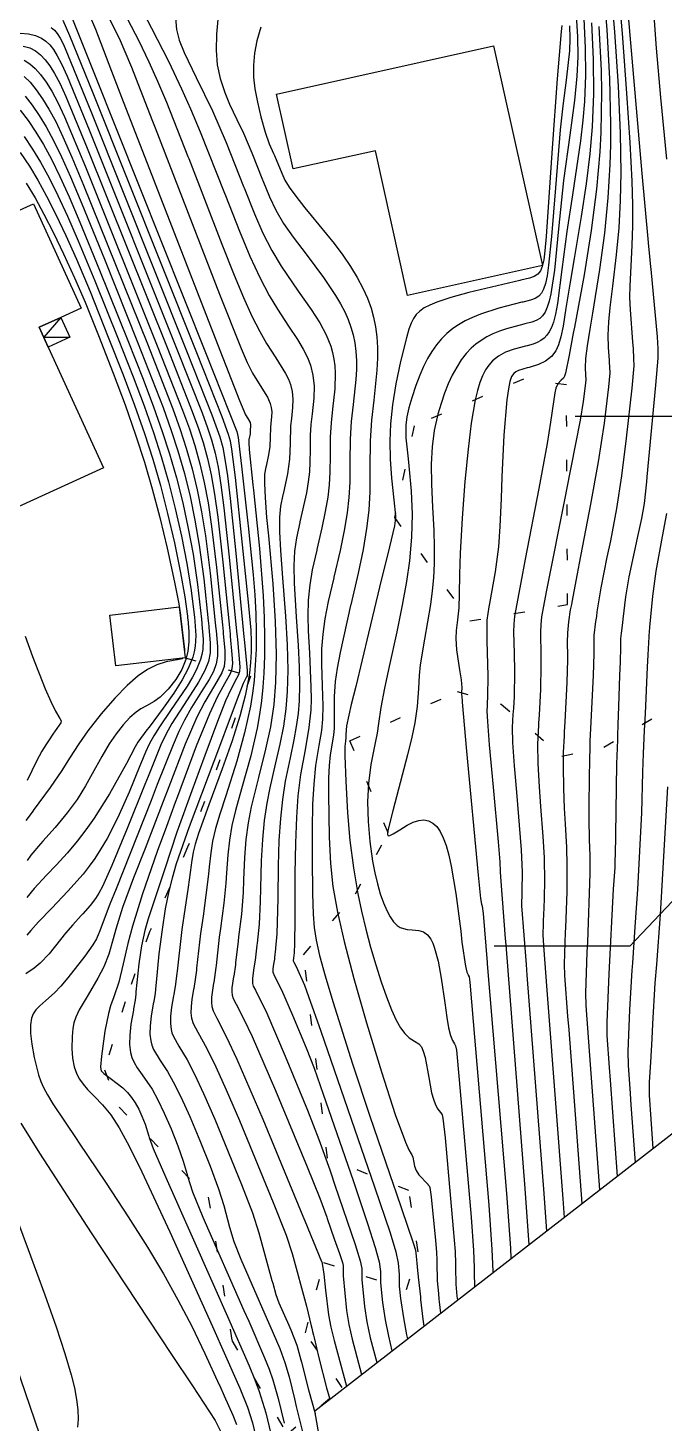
# Model space of a CAD drawing. Header units: metres. Extents: x 1233805 to 1234355, y 654698 to 655114.
# Drawn here: x 1234243.8 to 1234272.4, y 655012.3 to 655074.9 of the extents above; entities that cross this region are included whole.
import ezdxf

# ---------------------------------------------------------------- set-up
doc = ezdxf.new("R2010")
doc.units = ezdxf.units.M
doc.linetypes.add('ИИDash_05_15', pattern=[2, 0.5, -1.5])
doc.linetypes.add('ИИDash_20_10', pattern=[3, 2, -1])
for name, color, linetype, lineweight in [('ИИ_ГОРИЗОНТАЛИ_ОСН', 32, 'Continuous', 25), ('ИИ_ГОРИЗОНТАЛИ_УТОЛЩ', 32, 'Continuous', 30), ('ИИ_ЛЭП_ВН', 250, 'Continuous', 25), ('ИИ_ОТКОС', 7, 'Continuous', 25), ('ИИ_СТРОЕНИЕ', 7, 'Continuous', 25), ('ИИ_УГОДЬЯ', 7, 'Continuous', 25)]:
    doc.layers.add(name, color=color, linetype=linetype, lineweight=lineweight)
doc.layers.add('Оформление точек', color=7, linetype='Continuous')

msp = doc.modelspace()

# ---------------------------------------------------------------- linework, layer by layer
at = {"layer": 'ИИ_ГОРИЗОНТАЛИ_ОСН'}
for points, elevation in [([(1234270.518, 655078.108), (1234270.819, 655074.609), (1234271.355, 655068.394), (1234271.639, 655065.288), (1234271.641, 655065.27), (1234271.685, 655064.829), (1234271.748, 655064.201), (1234271.758, 655064.098), (1234272.042, 655061.058), (1234272.074, 655060.52), (1234272.076, 655060.1), (1234271.98, 655058.889), (1234271.979, 655058.88), (1234271.585, 655054.762), (1234271.564, 655054.538), (1234271.464, 655053.572), (1234271.34, 655052.892), (1234271.191, 655052.226), (1234270.778, 655050.278), (1234270.632, 655049.384), (1234270.505, 655048.379), (1234270.485, 655048.206), (1234270.426, 655047.745), (1234270.398, 655047.509), (1234270.394, 655047.134), (1234270.395, 655047.112), (1234270.381, 655046.46), (1234270.358, 655045.851), (1234270.308, 655044.447), (1234270.284, 655043.648), (1234270.268, 655043.132), (1234270.26, 655042.96), (1234270.226, 655041.871), (1234270.174, 655038.694), (1234270.171, 655038.509), (1234270.153, 655037.396), (1234270.142, 655037.222), (1234270.141, 655037.217), (1234270.074, 655036.25), (1234269.871, 655032.449), (1234269.781, 655030.267), (1234269.79, 655029.681), (1234269.896, 655028.234), (1234269.94, 655027.664), (1234270.256, 655023.361)], 49.5), ([(1234269.893, 655077.516), (1234270.125, 655074.758), (1234270.29, 655072.316), (1234270.389, 655070.197), (1234270.418, 655068.423), (1234270.393, 655067.173), (1234270.324, 655065.947), (1234270.212, 655064.741), (1234270.036, 655063.335), (1234269.916, 655062.373), (1234269.861, 655061.735), (1234269.838, 655061.135), (1234269.846, 655060.578), (1234269.888, 655059.997), (1234269.893, 655059.933), (1234269.916, 655059.442), (1234269.862, 655058.804), (1234269.665, 655057.179), (1234269.396, 655055.437), (1234269.057, 655053.547), (1234268.547, 655050.896), (1234268.452, 655050.408), (1234268.214, 655049.14), (1234268.211, 655049.12), (1234268.195, 655049.039), (1234268.148, 655048.791), (1234268.065, 655048.255), (1234268.019, 655047.766), (1234268.007, 655047.329), (1234268.014, 655046.745), (1234268.017, 655046.566), (1234267.993, 655045.527), (1234267.904, 655043.77), (1234267.877, 655043.32), (1234267.866, 655043.137), (1234267.831, 655042.391), (1234267.824, 655041.766), (1234267.835, 655040.765), (1234267.867, 655039.894), (1234267.912, 655039.169), (1234267.973, 655038.137), (1234267.997, 655037.306), (1234267.987, 655036.124), (1234267.929, 655034.51), (1234267.921, 655034.317), (1234267.871, 655032.883), (1234267.89, 655032.366), (1234268.028, 655030.551), (1234268.077, 655029.932), (1234268.67, 655022.13)], 48.5), ([(1234270.212, 655077.722), (1234270.469, 655074.674), (1234270.675, 655072.005), (1234270.822, 655069.788), (1234270.909, 655068.048), (1234270.938, 655066.991), (1234270.94, 655066.035), (1234270.916, 655065.172), (1234270.86, 655064.231), (1234270.813, 655063.35), (1234270.811, 655062.837), (1234270.83, 655062.263), (1234270.935, 655060.839), (1234270.964, 655060.511), (1234270.992, 655060.087), (1234270.993, 655059.757), (1234270.907, 655058.748), (1234270.661, 655056.498), (1234270.451, 655054.808), (1234270.227, 655053.345), (1234269.948, 655051.897), (1234269.793, 655051.16), (1234269.511, 655049.784), (1234269.344, 655048.703), (1234269.316, 655048.498), (1234269.283, 655048.268), (1234269.209, 655047.638), (1234269.204, 655046.94), (1234269.206, 655046.839), (1234269.177, 655045.844), (1234269.059, 655043.464), (1234269.026, 655042.893), (1234269.022, 655042.81), (1234269.018, 655042.588), (1234269.012, 655042.093), (1234268.999, 655041.214), (1234268.982, 655040.014), (1234268.975, 655039.194), (1234268.988, 655038.675), (1234268.999, 655038.472), (1234269.029, 655037.753), (1234269.028, 655036.948), (1234268.914, 655033.873), (1234268.894, 655033.42), (1234268.826, 655031.575), (1234268.84, 655031.024), (1234268.962, 655029.392), (1234269.009, 655028.783), (1234269.462, 655022.744)], 49), ([(1234245.486, 655076.071), (1234246.781, 655072.849), (1234251.796, 655060.275), (1234253.165, 655056.808), (1234253.228, 655056.528), (1234253.297, 655056.004), (1234253.38, 655055.249), (1234253.664, 655052.691), (1234253.679, 655052.565), (1234253.908, 655050.371), (1234253.976, 655049.465), (1234254.02, 655048.62), (1234254.039, 655047.804), (1234254.033, 655047.034), (1234254.001, 655046.307), (1234253.944, 655045.622), (1234253.873, 655045.054), (1234253.779, 655044.472), (1234253.522, 655043.263), (1234253.174, 655041.993), (1234252.674, 655040.437), (1234252.406, 655039.618), (1234252.219, 655038.971), (1234252.085, 655038.401), (1234251.999, 655037.882), (1234251.932, 655037.253), (1234251.9, 655036.921), (1234251.655, 655035.043), (1234251.546, 655034.264), (1234251.365, 655032.697), (1234251.355, 655032.603), (1234251.308, 655032.192), (1234251.239, 655031.788), (1234251.23, 655031.737), (1234251.155, 655031.307), (1234251.116, 655030.974), (1234251.109, 655030.691), (1234251.133, 655030.46), (1234251.215, 655030.209), (1234251.419, 655029.83), (1234251.821, 655029.091), (1234252.223, 655028.271), (1234252.691, 655027.232), (1234253.285, 655025.854), (1234254.805, 655022.173), (1234255.386, 655020.705), (1234255.651, 655019.878), (1234256.307, 655017.52), (1234256.512, 655016.632), (1234256.533, 655016.525), (1234256.576, 655016.376), (1234256.621, 655016.22), (1234256.647, 655016.093), (1234256.847, 655015.195), (1234257.199, 655013.854), (1234257.342, 655013.34)], 41), ([(1234246.542, 655075.534), (1234246.82, 655074.876), (1234247.55, 655072.991), (1234248, 655071.824), (1234252.297, 655060.722), (1234253.285, 655058.192), (1234253.56, 655057.558), (1234253.663, 655057.395), (1234253.769, 655057.208), (1234253.787, 655057.105), (1234253.779, 655056.968), (1234253.774, 655056.924), (1234253.77, 655056.81), (1234253.764, 655056.695), (1234253.723, 655056.483), (1234253.716, 655056.454), (1234253.707, 655056.318), (1234253.729, 655055.994), (1234253.895, 655054.409), (1234253.922, 655054.168), (1234254.192, 655051.554), (1234254.352, 655049.418), (1234254.397, 655048.444), (1234254.418, 655047.542), (1234254.414, 655046.711), (1234254.386, 655045.951), (1234254.341, 655045.328), (1234254.275, 655044.709), (1234254.189, 655044.093), (1234254.08, 655043.475), (1234253.802, 655042.239), (1234253.387, 655040.761), (1234253.109, 655039.781), (1234252.953, 655039.112), (1234252.838, 655038.454), (1234252.762, 655037.796), (1234252.705, 655036.981), (1234252.675, 655036.512), (1234252.59, 655035.617), (1234252.44, 655034.475), (1234252.386, 655034.088), (1234252.24, 655032.821), (1234252.231, 655032.729), (1234252.135, 655032.063), (1234252.127, 655032.024), (1234252.034, 655031.398), (1234252.027, 655031.165), (1234252.047, 655030.975), (1234252.111, 655030.777), (1234252.276, 655030.453), (1234252.708, 655029.608), (1234253.175, 655028.606), (1234254.337, 655025.912), (1234256.136, 655021.567), (1234256.224, 655021.354), (1234256.978, 655019.524), (1234256.984, 655019.51), (1234257.022, 655019.347), (1234257.076, 655018.958), (1234257.161, 655018.245), (1234257.295, 655017.128), (1234257.386, 655016.569), (1234257.536, 655015.977), (1234257.69, 655015.417), (1234258.098, 655013.927)], 41.5), ([(1234248.977, 655075.615), (1234249.336, 655074.922), (1234250.1, 655073.433), (1234250.692, 655072.2), (1234251.095, 655071.293), (1234251.528, 655070.262), (1234252.618, 655067.506), (1234252.657, 655067.404), (1234253.285, 655065.803), (1234253.757, 655064.675), (1234254.2, 655063.717), (1234254.624, 655062.912), (1234254.991, 655062.303), (1234255.494, 655061.54), (1234255.895, 655060.934), (1234256.152, 655060.508), (1234256.347, 655060.127), (1234256.484, 655059.78), (1234256.592, 655059.332), (1234256.639, 655058.842), (1234256.626, 655058.305), (1234256.55, 655057.593), (1234256.496, 655057.122), (1234256.466, 655056.627), (1234256.46, 655055.994), (1234256.455, 655055.42), (1234256.43, 655054.986), (1234256.379, 655054.551), (1234256.296, 655054.057), (1234256.007, 655052.752), (1234255.999, 655052.719), (1234255.848, 655052.023), (1234255.767, 655051.435), (1234255.733, 655050.768), (1234255.744, 655049.99), (1234255.84, 655048.473), (1234255.927, 655047.188), (1234255.972, 655046.242), (1234255.985, 655045.418), (1234255.966, 655044.71), (1234255.919, 655044.142), (1234255.842, 655043.56), (1234255.734, 655042.951), (1234255.564, 655042.144), (1234255.348, 655041.099), (1234255.216, 655040.271), (1234255.127, 655039.425), (1234255.064, 655038.434), (1234255.025, 655037.304), (1234255.006, 655035.85), (1234255, 655035.284), (1234254.97, 655034.24), (1234254.912, 655033.593), (1234254.908, 655033.563), (1234254.864, 655033.178), (1234254.858, 655033.11), (1234254.821, 655032.886), (1234254.821, 655032.884), (1234254.786, 655032.667), (1234254.789, 655032.52), (1234254.87, 655032.336), (1234255.173, 655031.724), (1234255.669, 655030.592), (1234256.28, 655029.123), (1234256.638, 655028.207), (1234257.049, 655027.044), (1234258.389, 655023.163), (1234259.045, 655021.237), (1234259.391, 655020.159), (1234259.562, 655019.512), (1234259.623, 655019.075), (1234259.626, 655018.82), (1234259.627, 655018.567), (1234259.714, 655017.68), (1234259.831, 655016.906), (1234259.978, 655016.168), (1234260.139, 655015.511)], 43), ([(1234245.361, 655075.273), (1234245.659, 655074.598), (1234246.699, 655072.019), (1234251.356, 655060.352), (1234252.498, 655057.477), (1234252.788, 655056.683), (1234252.869, 655056.379), (1234252.938, 655056.014), (1234253.101, 655054.733), (1234253.417, 655051.707), (1234253.651, 655049.429), (1234253.666, 655049.285), (1234253.795, 655047.888), (1234253.817, 655047.377), (1234253.816, 655046.906), (1234253.79, 655046.427), (1234253.737, 655045.947), (1234253.657, 655045.452), (1234253.546, 655044.933), (1234253.302, 655044.014), (1234252.958, 655042.918), (1234252.519, 655041.653), (1234251.919, 655040.029), (1234251.704, 655039.455), (1234251.45, 655038.748), (1234251.3, 655038.273), (1234251.213, 655037.908), (1234251.14, 655037.439), (1234251.125, 655037.331), (1234250.979, 655036.331), (1234250.705, 655034.439), (1234250.489, 655032.572), (1234250.479, 655032.476), (1234250.424, 655031.988), (1234250.344, 655031.514), (1234250.332, 655031.451), (1234250.244, 655030.943), (1234250.199, 655030.551), (1234250.19, 655030.218), (1234250.219, 655029.945), (1234250.259, 655029.791), (1234250.323, 655029.635), (1234250.571, 655029.2), (1234250.936, 655028.576), (1234251.27, 655027.937), (1234251.678, 655027.067), (1234252.178, 655025.925), (1234253.386, 655022.991), (1234253.877, 655021.711), (1234254.153, 655020.82), (1234254.749, 655018.674), (1234254.783, 655018.552), (1234254.929, 655018.037), (1234255.064, 655017.675), (1234255.501, 655016.666), (1234255.595, 655016.455), (1234255.871, 655015.772), (1234256.051, 655015.109), (1234256.077, 655015.003), (1234256.392, 655013.768), (1234256.69, 655012.701)], 40.5), ([(1234248.26, 655075.329), (1234248.765, 655074.352), (1234249.222, 655073.41), (1234249.615, 655072.542), (1234250.019, 655071.59), (1234250.977, 655069.162), (1234251.015, 655069.061), (1234252.505, 655065.213), (1234253.05, 655063.833), (1234253.469, 655062.828), (1234253.851, 655061.983), (1234254.201, 655061.292), (1234254.511, 655060.756), (1234254.92, 655060.116), (1234255.359, 655059.411), (1234255.488, 655059.155), (1234255.579, 655058.922), (1234255.655, 655058.608), (1234255.688, 655058.263), (1234255.679, 655057.885), (1234255.627, 655057.385), (1234255.589, 655057.056), (1234255.563, 655056.266), (1234255.542, 655055.556), (1234255.447, 655054.907), (1234255.246, 655053.996), (1234255.238, 655053.964), (1234255.134, 655053.454), (1234255.088, 655052.954), (1234255.085, 655052.302), (1234255.128, 655051.463), (1234255.227, 655050.229), (1234255.364, 655048.517), (1234255.438, 655047.222), (1234255.463, 655046.091), (1234255.439, 655045.124), (1234255.374, 655044.353), (1234255.264, 655043.572), (1234255.108, 655042.767), (1234254.867, 655041.73), (1234254.649, 655040.799), (1234254.513, 655040.108), (1234254.404, 655039.336), (1234254.324, 655038.474), (1234254.272, 655037.521), (1234254.239, 655036.298), (1234254.225, 655035.693), (1234254.173, 655034.678), (1234254.079, 655033.824), (1234254.068, 655033.738), (1234253.99, 655033.064), (1234253.982, 655032.983), (1234253.926, 655032.611), (1234253.923, 655032.597), (1234253.869, 655032.244), (1234253.875, 655032.005), (1234253.912, 655031.893), (1234254.007, 655031.706), (1234254.514, 655030.676), (1234255.349, 655028.753), (1234256.348, 655026.327), (1234256.859, 655025.006), (1234257.341, 655023.643), (1234257.39, 655023.502), (1234257.58, 655022.952), (1234258.487, 655020.296), (1234258.716, 655019.557), (1234258.783, 655019.208), (1234258.783, 655019.071), (1234258.787, 655018.722), (1234258.908, 655017.503), (1234259.015, 655016.808), (1234259.164, 655016.104), (1234259.461, 655014.985)], 42.5), ([(1234250.42, 655075.377), (1234250.464, 655074.858), (1234250.582, 655074.378), (1234250.801, 655073.826), (1234251.347, 655072.707), (1234252.081, 655071.2), (1234252.689, 655069.792), (1234253.474, 655067.808), (1234253.496, 655067.751), (1234253.961, 655066.577), (1234254.341, 655065.715), (1234254.737, 655064.936), (1234255.159, 655064.224), (1234255.93, 655063.113), (1234256.512, 655062.291), (1234256.896, 655061.687), (1234257.187, 655061.14), (1234257.389, 655060.637), (1234257.469, 655060.352), (1234257.529, 655060.056), (1234257.569, 655059.747), (1234257.589, 655059.421), (1234257.572, 655058.724), (1234257.474, 655057.801), (1234257.404, 655057.188), (1234257.364, 655056.545), (1234257.357, 655055.722), (1234257.351, 655054.978), (1234257.319, 655054.416), (1234257.253, 655053.85), (1234257.144, 655053.206), (1234256.994, 655052.481), (1234256.768, 655051.507), (1234256.76, 655051.475), (1234256.562, 655050.592), (1234256.447, 655049.916), (1234256.38, 655049.235), (1234256.36, 655048.517), (1234256.378, 655047.846), (1234256.43, 655046.855), (1234256.502, 655045.329), (1234256.507, 655044.775), (1234256.492, 655044.296), (1234256.412, 655043.509), (1234256.235, 655042.502), (1234256.037, 655041.397), (1234255.918, 655040.434), (1234255.849, 655039.48), (1234255.803, 655038.314), (1234255.779, 655036.949), (1234255.774, 655035.214), (1234255.775, 655034.874), (1234255.769, 655033.815), (1234255.75, 655033.393), (1234255.749, 655033.388), (1234255.737, 655033.276), (1234255.733, 655033.236), (1234255.722, 655033.183), (1234255.717, 655033.16), (1234255.704, 655033.035), (1234255.734, 655032.965), (1234255.832, 655032.773), (1234256.205, 655031.932), (1234256.397, 655031.43), (1234256.942, 655029.867), (1234259.35, 655022.886), (1234260.058, 655020.808), (1234260.31, 655019.965), (1234260.414, 655019.445), (1234260.464, 655018.942), (1234260.468, 655018.5), (1234260.466, 655018.412), (1234260.519, 655017.857), (1234260.649, 655016.994), (1234260.792, 655016.232), (1234260.835, 655016.051)], 43.5), ([(1234254.244, 655074.962), (1234254.07, 655074.346), (1234253.965, 655073.798), (1234253.917, 655073.262), (1234253.927, 655072.722), (1234253.987, 655072.192), (1234254.096, 655071.592), (1234254.254, 655070.931), (1234254.45, 655070.249), (1234254.631, 655069.721), (1234254.818, 655069.288), (1234254.858, 655069.201), (1234255.186, 655068.414), (1234255.189, 655068.405), (1234255.324, 655068.098), (1234255.517, 655067.78), (1234255.815, 655067.368), (1234256.23, 655066.848), (1234256.517, 655066.505), (1234257.537, 655065.25), (1234257.929, 655064.719), (1234258.27, 655064.216), (1234258.571, 655063.722), (1234258.826, 655063.248), (1234259.035, 655062.791), (1234259.198, 655062.351), (1234259.316, 655061.937), (1234259.403, 655061.505), (1234259.461, 655061.054), (1234259.49, 655060.579), (1234259.491, 655060.091), (1234259.465, 655059.563), (1234259.322, 655058.218), (1234259.219, 655057.32), (1234259.161, 655056.381), (1234259.15, 655055.179), (1234259.142, 655054.095), (1234259.097, 655053.276), (1234258.999, 655052.447), (1234258.841, 655051.505), (1234258.621, 655050.443), (1234258.291, 655049.017), (1234258.283, 655048.985), (1234257.806, 655046.882), (1234257.675, 655046.169), (1234257.593, 655045.571), (1234257.548, 655044.901), (1234257.548, 655044.107), (1234257.545, 655043.469), (1234257.516, 655043.178), (1234257.454, 655042.8), (1234257.369, 655042.283), (1234257.32, 655041.807), (1234257.292, 655041.236), (1234257.283, 655040.514), (1234257.316, 655038.577), (1234257.372, 655037.407), (1234257.486, 655036.375), (1234257.687, 655035.221), (1234257.986, 655033.895), (1234258.42, 655032.243), (1234258.994, 655030.243), (1234259.666, 655028.038), (1234260.288, 655026.121), (1234260.739, 655024.881), (1234260.893, 655024.537), (1234261.008, 655024.358), (1234261.034, 655024.323), (1234261.077, 655024.205), (1234261.121, 655023.976), (1234261.153, 655023.802), (1234261.219, 655023.608), (1234261.351, 655023.423), (1234261.742, 655022.996), (1234261.756, 655022.983), (1234261.813, 655022.919), (1234261.844, 655022.842), (1234261.904, 655022.437), (1234262.1, 655020.466), (1234262.143, 655019.942), (1234262.155, 655019.589), (1234262.156, 655019.486), (1234262.173, 655018.663), (1234262.221, 655018.085), (1234262.248, 655017.828), (1234262.26, 655017.708), (1234262.315, 655017.199)], 44.5), ([(1234267.766, 655075.034), (1234267.74, 655074.774), (1234267.554, 655072.644), (1234267.34, 655069.532), (1234267.061, 655065.563), (1234267.005, 655064.915), (1234266.952, 655064.508), (1234266.888, 655064.22), (1234266.803, 655064.016), (1234266.688, 655063.872), (1234266.529, 655063.768), (1234266.309, 655063.688), (1234265.926, 655063.596), (1234265.887, 655063.587), (1234264.601, 655063.293), (1234263.596, 655063.044), (1234262.778, 655062.816), (1234262.16, 655062.613), (1234261.841, 655062.482), (1234261.589, 655062.352), (1234261.39, 655062.214), (1234261.232, 655062.059), (1234261.107, 655061.884), (1234261, 655061.671), (1234260.903, 655061.402), (1234260.789, 655061.008), (1234260.523, 655059.951), (1234260.312, 655058.94), (1234260.16, 655058.003), (1234260.071, 655057.151), (1234260.039, 655056.377), (1234260.053, 655055.56), (1234260.111, 655054.708), (1234260.219, 655053.742), (1234260.219, 655053.738), (1234260.293, 655053.012), (1234260.286, 655052.809), (1234260.247, 655052.572), (1234259.947, 655051.305), (1234259.675, 655050.188), (1234259.087, 655047.747), (1234258.51, 655045.353), (1234258.31, 655044.536), (1234258.094, 655043.582), (1234258.074, 655043.201), (1234258.071, 655043.055), (1234258.049, 655042.893), (1234258.017, 655042.649), (1234258.017, 655042.232), (1234258.063, 655041.103), (1234258.14, 655039.684), (1234258.251, 655038.433), (1234258.408, 655037.213), (1234258.61, 655036.036), (1234258.772, 655035.261), (1234258.963, 655034.456), (1234259.177, 655033.641), (1234259.408, 655032.845), (1234259.648, 655032.092), (1234259.887, 655031.412), (1234260.117, 655030.832), (1234260.331, 655030.369), (1234260.525, 655030.026), (1234260.72, 655029.762), (1234260.917, 655029.574), (1234261.154, 655029.425), (1234261.341, 655029.305), (1234261.458, 655029.161), (1234261.544, 655028.967), (1234261.625, 655028.689), (1234261.796, 655027.788), (1234261.921, 655027.106), (1234262, 655026.809), (1234262.091, 655026.565), (1234262.195, 655026.373), (1234262.321, 655026.215), (1234262.327, 655026.208), (1234262.391, 655026.115), (1234262.43, 655025.967), (1234262.53, 655025.074), (1234262.894, 655020.994), (1234262.973, 655019.973), (1234262.994, 655019.423), (1234262.996, 655019.253), (1234263.012, 655018.502), (1234263.057, 655017.967), (1234263.075, 655017.789)], 45), ([(1234268.112, 655075.028), (1234268.126, 655074.454), (1234268.107, 655073.899), (1234268.058, 655073.371), (1234267.959, 655072.584), (1234267.813, 655071.426), (1234267.699, 655070.359), (1234267.48, 655067.747), (1234267.3, 655065.561), (1234267.169, 655064.278), (1234267.102, 655063.803), (1234267.031, 655063.456), (1234266.95, 655063.2), (1234266.85, 655063.011), (1234266.729, 655062.878), (1234266.571, 655062.779), (1234266.363, 655062.702), (1234266.019, 655062.617), (1234265.977, 655062.607), (1234264.938, 655062.349), (1234264.119, 655062.08), (1234263.755, 655061.93), (1234263.425, 655061.771), (1234263.128, 655061.602), (1234262.866, 655061.424), (1234262.608, 655061.212), (1234262.367, 655060.972), (1234262.142, 655060.703), (1234261.932, 655060.405), (1234261.739, 655060.081), (1234261.559, 655059.724), (1234261.388, 655059.331), (1234261.213, 655058.868), (1234261.026, 655058.318), (1234260.896, 655057.861), (1234260.811, 655057.462), (1234260.766, 655057.095), (1234260.767, 655056.519), (1234260.862, 655055.571), (1234260.897, 655055.265), (1234261.003, 655054.13), (1234261.04, 655053.099), (1234261.012, 655052.053), (1234260.919, 655050.992), (1234260.79, 655050.072), (1234260.604, 655049.009), (1234260.361, 655047.804), (1234260.018, 655046.243), (1234259.804, 655045.273), (1234259.634, 655044.402), (1234259.532, 655043.696), (1234259.469, 655043.252), (1234259.378, 655042.815), (1234259.186, 655041.843), (1234259.082, 655040.997), (1234259.044, 655040.172), (1234259.064, 655039.294), (1234259.139, 655038.397), (1234259.267, 655037.508), (1234259.369, 655036.982), (1234259.487, 655036.486), (1234259.616, 655036.033), (1234259.756, 655035.63), (1234259.902, 655035.285), (1234260.055, 655035), (1234260.212, 655034.777), (1234260.373, 655034.617), (1234260.504, 655034.533), (1234260.652, 655034.476), (1234260.819, 655034.443), (1234261.049, 655034.425), (1234261.35, 655034.395), (1234261.56, 655034.325), (1234261.736, 655034.195), (1234261.882, 655033.998), (1234261.969, 655033.821), (1234262.052, 655033.598), (1234262.208, 655033.012), (1234262.351, 655032.244), (1234262.509, 655031.149), (1234262.602, 655030.488), (1234262.683, 655030.026), (1234262.766, 655029.678), (1234262.85, 655029.444), (1234262.945, 655029.303), (1234262.947, 655029.3), (1234262.995, 655029.215), (1234263.03, 655029.018), (1234263.159, 655027.691), (1234263.688, 655021.522), (1234263.801, 655020.018), (1234263.834, 655019.258), (1234263.837, 655019.024), (1234263.851, 655018.391)], 45.5), ([(1234268.749, 655075.337), (1234268.82, 655074.043), (1234268.833, 655072.805), (1234268.788, 655071.63), (1234268.717, 655070.788), (1234268.61, 655069.859), (1234268.245, 655067.438), (1234267.989, 655065.79), (1234267.772, 655064.082), (1234267.571, 655062.552), (1234267.481, 655062.076), (1234267.385, 655061.708), (1234267.301, 655061.48), (1234267.204, 655061.287), (1234267.093, 655061.125), (1234266.967, 655060.991), (1234266.827, 655060.886), (1234266.664, 655060.801), (1234266.472, 655060.731), (1234266.204, 655060.659), (1234266.138, 655060.643), (1234265.619, 655060.503), (1234265.243, 655060.363), (1234264.923, 655060.189), (1234264.657, 655059.979), (1234264.487, 655059.79), (1234264.338, 655059.569), (1234264.206, 655059.31), (1234264.087, 655059.005), (1234263.979, 655058.646), (1234263.88, 655058.227), (1234263.699, 655057.177), (1234263.556, 655056.004), (1234263.418, 655054.556), (1234263.292, 655052.907), (1234263.201, 655051.335), (1234263.166, 655050.385), (1234263.154, 655049.501), (1234263.14, 655048.886), (1234263.077, 655048.344), (1234263.018, 655047.868), (1234263.001, 655047.507), (1234263.035, 655046.991), (1234263.143, 655046.296), (1234263.178, 655046.095), (1234263.243, 655045.648), (1234263.273, 655045.293), (1234263.266, 655045.098), (1234263.264, 655045.085), (1234263.268, 655045.053), (1234263.271, 655045.043), (1234263.27, 655045.022), (1234263.268, 655044.993), (1234263.275, 655044.898), (1234263.291, 655044.692), (1234263.295, 655044.644), (1234263.482, 655042.445), (1234264.003, 655036.876), (1234264.12, 655035.826), (1234264.159, 655035.574), (1234264.187, 655035.485), (1234264.187, 655035.485), (1234264.228, 655035.151), (1234264.415, 655032.956), (1234264.417, 655032.924), (1234264.42, 655032.892), (1234265.275, 655022.578), (1234265.457, 655020.125), (1234265.479, 655019.654)], 46.5), ([(1234269.092, 655075.167), (1234269.174, 655073.532), (1234269.186, 655071.972), (1234269.128, 655070.495), (1234269.024, 655069.274), (1234268.86, 655067.929), (1234268.64, 655066.457), (1234268.319, 655064.574), (1234268.134, 655063.505), (1234267.95, 655062.339), (1234267.821, 655061.529), (1234267.725, 655061.051), (1234267.62, 655060.693), (1234267.492, 655060.422), (1234267.298, 655060.174), (1234267.039, 655059.971), (1234266.719, 655059.813), (1234266.297, 655059.68), (1234266.214, 655059.658), (1234265.815, 655059.537), (1234265.702, 655059.48), (1234265.612, 655059.411), (1234265.51, 655059.269), (1234265.432, 655059.052), (1234265.365, 655058.718), (1234265.302, 655058.23), (1234265.169, 655056.639), (1234265.067, 655054.767), (1234265.035, 655053.789), (1234264.989, 655052.532), (1234264.919, 655051.617), (1234264.769, 655050.495), (1234264.519, 655049.084), (1234264.49, 655048.932), (1234264.395, 655048.333), (1234264.392, 655047.795), (1234264.405, 655047.4), (1234264.447, 655045.823), (1234264.427, 655044.903), (1234264.423, 655044.843), (1234264.418, 655044.653), (1234264.417, 655044.581), (1234264.413, 655044.499), (1234264.403, 655044.248), (1234264.423, 655043.776), (1234264.51, 655042.727), (1234264.683, 655040.837), (1234264.907, 655038.38), (1234264.979, 655037.474), (1234264.999, 655037.022), (1234264.999, 655037.007), (1234265.006, 655036.813), (1234265.007, 655036.807), (1234265.007, 655036.804), (1234265.227, 655034.027), (1234265.249, 655033.751), (1234266.105, 655022.804), (1234266.281, 655020.277)], 47), ([(1234269.434, 655074.988), (1234269.528, 655073.017), (1234269.544, 655072.063), (1234269.539, 655071.136), (1234269.514, 655070.234), (1234269.469, 655069.36), (1234269.321, 655067.682), (1234269.086, 655065.836), (1234268.767, 655063.844), (1234268.33, 655061.484), (1234268.279, 655061.221), (1234268.091, 655060.232), (1234267.932, 655059.428), (1234267.89, 655059.285), (1234267.844, 655059.202), (1234267.743, 655059.106), (1234267.586, 655058.945), (1234267.493, 655058.754), (1234267.446, 655058.546), (1234267.388, 655058.133), (1234267.262, 655057.22), (1234267.106, 655056.259), (1234266.741, 655054.25), (1234266.127, 655051.072), (1234265.921, 655050.015), (1234265.648, 655048.507), (1234265.608, 655048.147), (1234265.6, 655047.79), (1234265.62, 655046.846), (1234265.64, 655046.02), (1234265.626, 655044.892), (1234265.596, 655044.381), (1234265.581, 655044.225), (1234265.569, 655044.106), (1234265.538, 655043.504), (1234265.555, 655042.829), (1234265.627, 655041.788), (1234265.729, 655040.606), (1234265.937, 655038.022), (1234265.982, 655037.006), (1234265.974, 655036.155), (1234265.973, 655036.11), (1234265.962, 655035.499), (1234266.161, 655032.868), (1234266.199, 655032.382), (1234266.96, 655022.574), (1234267.074, 655020.892)], 47.5), ([(1234243.438, 655074.701), (1234243.819, 655074.665), (1234244.131, 655074.591), (1234244.395, 655074.474), (1234244.59, 655074.34), (1234244.768, 655074.169), (1234244.937, 655073.955), (1234245.111, 655073.679), (1234245.3, 655073.317), (1234245.548, 655072.762), (1234246.536, 655070.358), (1234250.477, 655060.505), (1234251.61, 655057.636), (1234251.859, 655056.963), (1234252.034, 655056.433), (1234252.199, 655055.836), (1234252.332, 655055.199), (1234252.46, 655054.404), (1234252.593, 655053.371), (1234252.834, 655051.161), (1234253.161, 655047.835), (1234253.186, 655047.577), (1234253.196, 655047.469), (1234253.302, 655046.236), (1234253.296, 655046.023), (1234253.252, 655045.88), (1234253.16, 655045.712), (1234252.913, 655045.252), (1234252.666, 655044.704), (1234252.302, 655043.785), (1234251.733, 655042.25), (1234251.481, 655041.566), (1234251.148, 655040.671), (1234250.472, 655038.815), (1234249.934, 655037.169), (1234249.657, 655036.309), (1234249.446, 655035.676), (1234249.194, 655034.911), (1234249.042, 655034.397), (1234248.884, 655033.697), (1234248.765, 655032.891), (1234248.638, 655031.638), (1234248.631, 655031.539), (1234248.604, 655031.267), (1234248.538, 655030.881), (1234248.526, 655030.815), (1234248.418, 655030.191), (1234248.363, 655029.692), (1234248.353, 655029.265), (1234248.391, 655028.915), (1234248.454, 655028.683), (1234248.555, 655028.457), (1234248.695, 655028.224), (1234248.923, 655027.908), (1234249.364, 655027.268), (1234249.628, 655026.789), (1234249.914, 655026.194), (1234250.216, 655025.489), (1234250.517, 655024.716), (1234250.756, 655024.036), (1234250.936, 655023.428), (1234250.955, 655023.359), (1234251.187, 655022.652), (1234251.652, 655021.511), (1234253.493, 655017.325), (1234253.704, 655016.852), (1234254.419, 655015.205), (1234254.618, 655014.691), (1234254.783, 655014.207), (1234255.024, 655013.367), (1234255.297, 655012.263)], 39.5), ([(1234243.574, 655074.114), (1234243.877, 655074.036), (1234244.138, 655073.9), (1234244.353, 655073.728), (1234244.563, 655073.505), (1234244.772, 655073.225), (1234244.986, 655072.882), (1234245.216, 655072.447), (1234245.49, 655071.85), (1234246.455, 655069.527), (1234250.037, 655060.582), (1234251.17, 655057.706), (1234251.449, 655056.944), (1234251.658, 655056.308), (1234251.858, 655055.591), (1234252.022, 655054.851), (1234252.17, 655053.996), (1234252.315, 655052.955), (1234252.545, 655050.938), (1234252.839, 655047.996), (1234252.868, 655047.697), (1234252.877, 655047.603), (1234252.952, 655046.796), (1234252.971, 655046.399), (1234252.949, 655046.142), (1234252.874, 655045.926), (1234252.698, 655045.609), (1234252.309, 655044.905), (1234251.943, 655044.124), (1234251.353, 655042.668), (1234250.507, 655040.407), (1234250.407, 655040.134), (1234250.013, 655039.069), (1234249.595, 655037.934), (1234248.935, 655036.046), (1234248.481, 655034.586), (1234248.28, 655033.813), (1234248.071, 655032.889), (1234247.879, 655032.067), (1234247.653, 655031.409), (1234247.506, 655031.012), (1234247.406, 655030.666), (1234247.249, 655029.866), (1234247.096, 655028.741), (1234247.052, 655028.265), (1234247.058, 655028.163), (1234247.085, 655028.092), (1234247.194, 655027.975), (1234247.484, 655027.761), (1234247.487, 655027.758), (1234247.8, 655027.527), (1234248.047, 655027.32), (1234248.262, 655027.11), (1234248.442, 655026.898), (1234248.608, 655026.656), (1234248.765, 655026.374), (1234248.913, 655026.053), (1234249.055, 655025.687), (1234249.223, 655025.153), (1234249.239, 655025.092), (1234249.42, 655024.606), (1234249.987, 655023.292), (1234252.172, 655018.368), (1234252.758, 655017.05), (1234253.729, 655014.838), (1234253.985, 655014.211), (1234254.179, 655013.688), (1234254.471, 655012.722), (1234254.852, 655011.155)], 39), ([(1234243.622, 655073.481), (1234243.882, 655073.325), (1234244.119, 655073.113), (1234244.362, 655072.833), (1234244.61, 655072.49), (1234244.861, 655072.085), (1234245.129, 655071.583), (1234245.429, 655070.942), (1234246.373, 655068.696), (1234249.597, 655060.659), (1234250.732, 655057.77), (1234251.04, 655056.92), (1234251.281, 655056.183), (1234251.514, 655055.356), (1234251.709, 655054.514), (1234251.879, 655053.595), (1234252.037, 655052.538), (1234252.259, 655050.697), (1234252.522, 655048.117), (1234252.551, 655047.818), (1234252.559, 655047.737), (1234252.628, 655046.968), (1234252.64, 655046.559), (1234252.601, 655046.256), (1234252.497, 655045.972), (1234252.168, 655045.401), (1234251.733, 655044.664), (1234251.381, 655043.98), (1234250.856, 655042.768), (1234250.114, 655040.845), (1234249.864, 655040.184), (1234249.048, 655038.077), (1234248.534, 655036.757), (1234248.044, 655035.425), (1234247.732, 655034.448), (1234247.619, 655034.022), (1234247.42, 655033.322), (1234247.193, 655032.759), (1234246.924, 655032.244), (1234246.492, 655031.502), (1234246.099, 655030.823), (1234245.943, 655030.506), (1234245.85, 655030.242), (1234245.8, 655029.983), (1234245.775, 655029.63), (1234245.767, 655029.098), (1234245.798, 655028.654), (1234245.87, 655028.267), (1234245.983, 655027.94), (1234246.104, 655027.714), (1234246.266, 655027.486), (1234246.472, 655027.25), (1234246.782, 655026.938), (1234247.146, 655026.569), (1234247.52, 655026.113), (1234247.892, 655025.532), (1234248.341, 655024.706), (1234248.912, 655023.549), (1234250.161, 655020.859), (1234252.077, 655016.599), (1234252.257, 655016.197), (1234252.484, 655015.691), (1234253.31, 655013.83), (1234253.65, 655012.988), (1234253.872, 655012.285), (1234254.136, 655011.207)], 38.5), ([(1234243.661, 655071.865), (1234243.977, 655071.465), (1234244.298, 655071), (1234244.611, 655070.49), (1234244.944, 655069.875), (1234245.297, 655069.147), (1234245.703, 655068.236), (1234246.211, 655067.035), (1234247.228, 655064.541), (1234248.718, 655060.813), (1234249.863, 655057.876), (1234250.228, 655056.853), (1234250.527, 655055.933), (1234250.815, 655054.924), (1234251.069, 655053.888), (1234251.291, 655052.819), (1234251.482, 655051.706), (1234251.688, 655050.19), (1234251.891, 655048.301), (1234251.916, 655048.06), (1234251.921, 655048.005), (1234251.98, 655047.31), (1234251.974, 655046.868), (1234251.899, 655046.47), (1234251.741, 655046.064), (1234251.452, 655045.545), (1234250.94, 655044.757), (1234250.257, 655043.692), (1234250.003, 655043.228), (1234249.763, 655042.727), (1234249.184, 655041.307), (1234249.045, 655040.951), (1234248.254, 655038.975), (1234247.566, 655037.318), (1234247.135, 655036.369), (1234246.977, 655036.071), (1234246.823, 655035.825), (1234246.584, 655035.508), (1234246.263, 655035.147), (1234246.181, 655035.059), (1234245.809, 655034.653), (1234245.484, 655034.267), (1234245.26, 655033.985), (1234244.737, 655033.342), (1234244.347, 655032.931), (1234244.067, 655032.696), (1234243.701, 655032.44)], 37.5), ([(1234243.439, 655071.231), (1234243.794, 655070.766), (1234244.148, 655070.247), (1234244.486, 655069.693), (1234244.845, 655069.033), (1234245.223, 655068.265), (1234245.639, 655067.349), (1234246.129, 655066.204), (1234247.012, 655064.055), (1234248.278, 655060.89), (1234248.961, 655059.161), (1234249.432, 655057.918), (1234249.825, 655056.812), (1234250.15, 655055.808), (1234250.46, 655054.728), (1234250.741, 655053.606), (1234250.991, 655052.453), (1234251.204, 655051.289), (1234251.404, 655049.927), (1234251.578, 655048.378), (1234251.598, 655048.181), (1234251.602, 655048.139), (1234251.656, 655047.479), (1234251.639, 655047.016), (1234251.603, 655046.792), (1234251.545, 655046.57), (1234251.364, 655046.11), (1234251.183, 655045.767), (1234250.94, 655045.366), (1234250.192, 655044.268), (1234249.695, 655043.547), (1234249.442, 655043.143), (1234249.237, 655042.768), (1234249.064, 655042.396), (1234248.858, 655041.888), (1234248.822, 655041.795), (1234248.336, 655040.602), (1234247.893, 655039.609), (1234247.619, 655039.049), (1234247.344, 655038.531), (1234247.069, 655038.058), (1234246.795, 655037.632), (1234246.543, 655037.277), (1234246.269, 655036.928), (1234245.58, 655036.152), (1234244.86, 655035.398), (1234244.272, 655034.781), (1234243.921, 655034.388), (1234243.739, 655034.189)], 37), ([(1234243.618, 655070.056), (1234244.001, 655069.487), (1234244.36, 655068.896), (1234244.741, 655068.2), (1234245.141, 655067.399), (1234245.569, 655066.473), (1234246.048, 655065.374), (1234246.796, 655063.571), (1234247.839, 655060.967), (1234248.512, 655059.257), (1234249.004, 655057.953), (1234249.423, 655056.766), (1234249.774, 655055.683), (1234250.101, 655054.547), (1234250.406, 655053.351), (1234250.685, 655052.111), (1234250.926, 655050.873), (1234251.122, 655049.658), (1234251.265, 655048.449), (1234251.281, 655048.302), (1234251.284, 655048.272), (1234251.331, 655047.645), (1234251.303, 655047.157), (1234251.258, 655046.913), (1234251.19, 655046.666), (1234250.986, 655046.156), (1234250.715, 655045.653), (1234250.338, 655045.058), (1234249.862, 655044.378), (1234249.23, 655043.532), (1234249.133, 655043.403), (1234248.729, 655042.857), (1234248.6, 655042.641), (1234248.6, 655042.639), (1234248.221, 655041.9), (1234247.45, 655040.525), (1234246.767, 655039.438), (1234246.397, 655038.915), (1234245.998, 655038.4), (1234245.564, 655037.885), (1234245.066, 655037.334), (1234244.629, 655036.871), (1234244.073, 655036.275), (1234243.742, 655035.881)], 36.5), ([(1234243.715, 655067.954), (1234244.11, 655067.301), (1234244.512, 655066.573), (1234244.942, 655065.733), (1234245.395, 655064.788), (1234245.885, 655063.713), (1234246.358, 655062.617), (1234246.96, 655061.121), (1234247.621, 655059.432), (1234248.156, 655057.999), (1234248.624, 655056.661), (1234249.02, 655055.433), (1234249.37, 655054.23), (1234249.71, 655052.936), (1234250.037, 655051.567), (1234250.37, 655050.04), (1234250.572, 655049.058), (1234250.643, 655048.562), (1234250.645, 655048.543), (1234250.664, 655048.385), (1234250.817, 655047.008), (1234250.825, 655046.862)], 35.5), ([(1234243.661, 655047.61), (1234243.992, 655046.697), (1234244.561, 655045.246), (1234244.813, 655044.672), (1234245.024, 655044.243), (1234245.221, 655043.919), (1234245.285, 655043.805), (1234245.271, 655043.723), (1234245.015, 655043.354), (1234244.902, 655043.203), (1234244.737, 655042.955), (1234244.654, 655042.825), (1234244.624, 655042.781), (1234244.415, 655042.449), (1234244.176, 655042), (1234243.759, 655041.134)], 35), ([(1234250.768, 655046.635), (1234250.71, 655046.596), (1234250.504, 655046.556), (1234250.474, 655046.551), (1234250.003, 655046.462), (1234249.578, 655046.32), (1234249.158, 655046.11), (1234248.748, 655045.834), (1234248.248, 655045.403), (1234247.687, 655044.83), (1234247.079, 655044.126), (1234246.477, 655043.354), (1234246.072, 655042.78), (1234245.663, 655042.138), (1234245.31, 655041.578), (1234244.786, 655040.816), (1234244.033, 655039.778), (1234244.029, 655039.771), (1234243.703, 655039.327)], 35.5), ([(1234272.507, 655040.846), (1234272.178, 655035.105), (1234272.013, 655032.864), (1234271.947, 655032.027), (1234271.843, 655030.205), (1234271.807, 655029.52), (1234271.747, 655028.478), (1234271.696, 655027.574), (1234271.692, 655026.989), (1234271.763, 655025.916), (1234271.795, 655025.484), (1234271.856, 655024.602)], 50.5), ([(1234243.472, 655025.743), (1234244.308, 655024.388), (1234246.627, 655020.81), (1234250.238, 655015.352), (1234251.179, 655013.939), (1234252.197, 655012.385), (1234252.535, 655011.726)], 37.5), ([(1234242.895, 655022.524), (1234243.797, 655020.059), (1234244.546, 655018.033), (1234245.059, 655016.59), (1234245.455, 655015.392), (1234245.735, 655014.433), (1234245.875, 655013.854), (1234245.972, 655013.331), (1234246.028, 655012.864), (1234246.043, 655012.449), (1234246.018, 655012.091)], 37)]:
    msp.add_lwpolyline(points, dxfattribs=dict(at, elevation=elevation))
at = {"layer": 'ИИ_ГОРИЗОНТАЛИ_УТОЛЩ'}
for points, elevation in [([(1234269.575, 655077.31), (1234269.78, 655074.862), (1234269.906, 655072.642), (1234269.955, 655070.614), (1234269.951, 655069.679), (1234269.928, 655068.799), (1234269.837, 655067.296), (1234269.681, 655065.72), (1234269.459, 655064.077), (1234269.141, 655062.122), (1234269.018, 655061.397), (1234268.906, 655060.656), (1234268.836, 655060.076), (1234268.81, 655059.658), (1234268.823, 655059.356), (1234268.823, 655059.354), (1234268.838, 655059.129), (1234268.817, 655058.86), (1234268.726, 655058.157), (1234268.587, 655057.316), (1234267.96, 655054.129), (1234267.925, 655053.957), (1234267.057, 655049.603), (1234266.86, 655048.475), (1234266.823, 655048.13), (1234266.807, 655047.785), (1234266.819, 655046.72), (1234266.829, 655046.293), (1234266.81, 655045.21), (1234266.75, 655044.075), (1234266.723, 655043.71), (1234266.714, 655043.619), (1234266.673, 655042.759), (1234266.686, 655041.897), (1234266.744, 655040.85), (1234266.813, 655039.959), (1234266.915, 655038.615), (1234266.967, 655037.664), (1234266.984, 655036.556), (1234266.951, 655035.309), (1234266.947, 655035.214), (1234266.916, 655034.191), (1234266.94, 655033.708), (1234267.095, 655031.71), (1234267.141, 655031.123), (1234267.816, 655022.345), (1234267.87, 655021.509)], 48), ([(1234252.338, 655075.471), (1234252.253, 655074.656), (1234252.238, 655073.936), (1234252.293, 655073.278), (1234252.418, 655072.666), (1234252.626, 655072.038), (1234252.848, 655071.508), (1234253.174, 655070.82), (1234253.469, 655070.201), (1234253.849, 655069.322), (1234254.33, 655068.111), (1234254.341, 655068.082), (1234254.642, 655067.341), (1234254.928, 655066.749), (1234255.275, 655066.153), (1234255.695, 655065.536), (1234256.282, 655064.763), (1234257.069, 655063.72), (1234257.607, 655062.917), (1234257.828, 655062.538), (1234258.015, 655062.177), (1234258.17, 655061.829), (1234258.293, 655061.494), (1234258.392, 655061.145), (1234258.466, 655060.781), (1234258.515, 655060.401), (1234258.539, 655060), (1234258.54, 655059.589), (1234258.518, 655059.144), (1234258.398, 655058.01), (1234258.311, 655057.254), (1234258.263, 655056.463), (1234258.253, 655055.451), (1234258.246, 655054.536), (1234258.208, 655053.846), (1234258.126, 655053.148), (1234257.992, 655052.356), (1234257.808, 655051.462), (1234257.529, 655050.262), (1234257.522, 655050.23), (1234257.275, 655049.162), (1234257.126, 655048.398), (1234257.027, 655047.701), (1234256.977, 655047.044), (1234256.969, 655046.349), (1234257, 655045.387), (1234257.029, 655044.486), (1234257.018, 655043.882), (1234256.968, 655043.372), (1234256.858, 655042.707), (1234256.711, 655041.801), (1234256.623, 655040.964), (1234256.576, 655040.072), (1234256.551, 655038.955), (1234256.548, 655037.623), (1234256.568, 655036.052), (1234256.593, 655035.123), (1234256.639, 655034.526), (1234256.729, 655033.963), (1234256.889, 655033.275), (1234257.14, 655032.358), (1234257.478, 655031.21), (1234258.365, 655028.402), (1234259.149, 655026.046), (1234260.207, 655022.947), (1234260.305, 655022.66), (1234261.089, 655020.36), (1234261.19, 655020.034), (1234261.23, 655019.771), (1234261.275, 655019.291), (1234261.318, 655018.822), (1234261.358, 655018.447), (1234261.413, 655017.939), (1234261.425, 655017.817), (1234261.521, 655016.941), (1234261.57, 655016.621)], 44), ([(1234268.407, 655075.495), (1234268.466, 655074.545), (1234268.48, 655073.634), (1234268.447, 655072.765), (1234268.342, 655071.671), (1234268.124, 655070.112), (1234267.844, 655068.075), (1234267.621, 655065.904), (1234267.433, 655064.056), (1234267.277, 655062.993), (1234267.2, 655062.653), (1234267.115, 655062.382), (1234267.018, 655062.169), (1234266.904, 655062.004), (1234266.775, 655061.883), (1234266.616, 655061.79), (1234266.417, 655061.716), (1234266.111, 655061.638), (1234266.064, 655061.627), (1234265.28, 655061.42), (1234264.962, 655061.31), (1234264.671, 655061.188), (1234264.396, 655061.05), (1234264.143, 655060.897), (1234263.912, 655060.729), (1234263.702, 655060.546), (1234263.472, 655060.303), (1234263.253, 655060.02), (1234263.045, 655059.699), (1234262.849, 655059.341), (1234262.665, 655058.947), (1234262.495, 655058.52), (1234262.341, 655058.064), (1234262.205, 655057.585), (1234262.041, 655056.843), (1234261.942, 655056.11), (1234261.899, 655055.333), (1234261.908, 655054.436), (1234261.959, 655053.409), (1234262.012, 655052.372), (1234262.034, 655051.591), (1234262.031, 655050.879), (1234262.001, 655050.229), (1234261.95, 655049.653), (1234261.87, 655049.029), (1234261.606, 655047.471), (1234261.411, 655046.33), (1234261.358, 655045.846), (1234261.323, 655045.263), (1234261.267, 655044.454), (1234261.159, 655043.714), (1234261.029, 655043.072), (1234260.841, 655042.275), (1234260.271, 655040.107), (1234260.18, 655039.772), (1234259.966, 655038.949), (1234259.933, 655038.782), (1234259.932, 655038.697), (1234259.962, 655038.646), (1234260.044, 655038.656), (1234260.193, 655038.728), (1234260.415, 655038.865), (1234260.486, 655038.913), (1234260.821, 655039.125), (1234261.093, 655039.259), (1234261.344, 655039.337), (1234261.573, 655039.357), (1234261.786, 655039.317), (1234261.979, 655039.217), (1234262.152, 655039.057), (1234262.306, 655038.836), (1234262.439, 655038.559), (1234262.567, 655038.207), (1234262.687, 655037.779), (1234262.802, 655037.275), (1234263.011, 655036.052), (1234263.225, 655034.362), (1234263.282, 655033.87), (1234263.439, 655032.792), (1234263.504, 655032.518), (1234263.566, 655032.394), (1234263.567, 655032.393), (1234263.598, 655032.315), (1234263.63, 655032.073), (1234263.788, 655030.308), (1234264.481, 655022.05), (1234264.629, 655020.069), (1234264.674, 655019.092), (1234264.674, 655019.03)], 46), ([(1234271.864, 655075.896), (1234271.998, 655074.028), (1234272.193, 655071.811), (1234272.466, 655069.042)], 50), ([(1234244.828, 655074.95), (1234244.977, 655074.828), (1234245.107, 655074.677), (1234245.236, 655074.476), (1234245.382, 655074.191), (1234245.605, 655073.679), (1234246.618, 655071.188), (1234250.916, 655060.428), (1234252.053, 655057.559), (1234252.411, 655056.558), (1234252.537, 655056.092), (1234252.64, 655055.556), (1234252.748, 655054.816), (1234252.871, 655053.788), (1234253.126, 655051.344), (1234253.491, 655047.581), (1234253.503, 655047.456), (1234253.515, 655047.332), (1234253.632, 655046.069), (1234253.641, 655045.9), (1234253.63, 655045.835), (1234253.602, 655045.783), (1234253.462, 655045.493), (1234253.263, 655044.974), (1234252.784, 655043.702), (1234252.431, 655042.78), (1234251.025, 655039.053), (1234250.454, 655037.391), (1234250.263, 655036.75), (1234250.114, 655036.162), (1234249.953, 655035.362), (1234249.812, 655034.432), (1234249.674, 655033.351), (1234249.545, 655032.059), (1234249.533, 655031.922), (1234249.499, 655031.582), (1234249.438, 655031.198), (1234249.42, 655031.102), (1234249.327, 655030.544), (1234249.28, 655030.108), (1234249.272, 655029.735), (1234249.305, 655029.43), (1234249.356, 655029.241), (1234249.435, 655029.053), (1234249.736, 655028.56), (1234250.053, 655028.066), (1234250.317, 655027.602), (1234250.658, 655026.917), (1234251.057, 655026.034), (1234251.506, 655024.967), (1234251.967, 655023.81), (1234252.348, 655022.783), (1234252.582, 655022.039), (1234252.848, 655021.068), (1234252.85, 655021.06), (1234253.041, 655020.431), (1234253.348, 655019.637), (1234254.532, 655016.918), (1234254.649, 655016.653), (1234255.096, 655015.623), (1234255.329, 655014.99), (1234255.517, 655014.338), (1234255.762, 655013.352), (1234255.841, 655013.019), (1234256.295, 655011.163)], 40), ([(1234247.473, 655075.289), (1234247.882, 655074.472), (1234248.445, 655073.17), (1234249.362, 655070.821), (1234249.508, 655070.443), (1234252.401, 655062.968), (1234253.363, 655060.538), (1234253.641, 655059.903), (1234253.88, 655059.425), (1234254.291, 655058.756), (1234254.546, 655058.347), (1234254.674, 655058.065), (1234254.719, 655057.883), (1234254.738, 655057.684), (1234254.733, 655057.466), (1234254.703, 655057.177), (1234254.682, 655056.99), (1234254.666, 655056.538), (1234254.653, 655056.125), (1234254.599, 655055.758), (1234254.485, 655055.241), (1234254.477, 655055.209), (1234254.421, 655054.886), (1234254.409, 655054.473), (1234254.438, 655053.836), (1234254.511, 655052.936), (1234254.589, 655052.122), (1234254.787, 655049.963), (1234254.898, 655048.276), (1234254.941, 655046.797), (1234254.913, 655045.537), (1234254.826, 655044.543), (1234254.677, 655043.545), (1234254.465, 655042.53), (1234254.142, 655041.268), (1234253.811, 655039.945), (1234253.68, 655039.231), (1234253.583, 655038.476), (1234253.518, 655037.677), (1234253.473, 655036.664), (1234253.45, 655036.102), (1234253.379, 655035.133), (1234253.253, 655034.104), (1234253.227, 655033.913), (1234253.115, 655032.944), (1234253.106, 655032.856), (1234253.03, 655032.337), (1234253.025, 655032.31), (1234252.951, 655031.821), (1234252.946, 655031.639), (1234252.961, 655031.49), (1234253.012, 655031.334), (1234253.143, 655031.076), (1234253.485, 655030.412), (1234253.855, 655029.627), (1234254.905, 655027.212), (1234256.334, 655023.775), (1234256.894, 655022.377), (1234257.21, 655021.51), (1234257.228, 655021.458), (1234257.547, 655020.543), (1234257.778, 655019.88), (1234257.91, 655019.485), (1234257.943, 655019.341), (1234257.941, 655019.29), (1234257.948, 655018.877), (1234258.103, 655017.326), (1234258.199, 655016.697), (1234258.35, 655016.041), (1234258.777, 655014.454)], 42), ([(1234243.625, 655072.75), (1234243.888, 655072.492), (1234244.167, 655072.154), (1234244.452, 655071.748), (1234244.736, 655071.287), (1234245.039, 655070.725), (1234245.365, 655070.04), (1234245.764, 655069.13), (1234246.292, 655067.866), (1234249.158, 655060.736), (1234250.296, 655057.826), (1234250.633, 655056.889), (1234250.904, 655056.058), (1234251.166, 655055.134), (1234251.391, 655054.192), (1234251.586, 655053.201), (1234251.759, 655052.122), (1234251.973, 655050.447), (1234252.206, 655048.215), (1234252.233, 655047.939), (1234252.24, 655047.871), (1234252.304, 655047.14), (1234252.307, 655046.716), (1234252.251, 655046.365), (1234252.119, 655046.018), (1234251.927, 655045.665), (1234251.587, 655045.122), (1234251.142, 655044.411), (1234250.819, 655043.836), (1234250.569, 655043.33), (1234250.307, 655042.737), (1234249.598, 655040.949), (1234249.321, 655040.234), (1234247.75, 655036.27), (1234247.473, 655035.579), (1234246.983, 655034.309), (1234246.972, 655034.269), (1234246.875, 655034.019), (1234246.699, 655033.741), (1234246.339, 655033.239), (1234245.587, 655032.262), (1234245.27, 655031.893), (1234244.986, 655031.598), (1234244.588, 655031.247), (1234244.318, 655031.012), (1234244.152, 655030.835), (1234244.031, 655030.655), (1234243.953, 655030.462), (1234243.901, 655030.153), (1234243.904, 655029.763), (1234243.96, 655029.292), (1234244.076, 655028.691), (1234244.268, 655027.912), (1234244.371, 655027.617), (1234244.493, 655027.337), (1234244.665, 655027.014), (1234244.914, 655026.607), (1234245.985, 655025.004), (1234246.066, 655024.885), (1234247.309, 655023.038), (1234248.295, 655021.531), (1234249.154, 655020.169), (1234249.875, 655018.966), (1234250.522, 655017.811), (1234251.145, 655016.618), (1234251.741, 655015.395), (1234252.384, 655013.99), (1234252.407, 655013.937), (1234252.605, 655013.498), (1234252.994, 655012.623), (1234253.161, 655012.211)], 38), ([(1234243.449, 655069.336), (1234243.857, 655068.723), (1234244.235, 655068.099), (1234244.631, 655067.38), (1234245.049, 655066.552), (1234245.49, 655065.614), (1234245.966, 655064.543), (1234246.579, 655063.09), (1234247.399, 655061.044), (1234248.066, 655059.347), (1234248.579, 655057.98), (1234249.023, 655056.716), (1234249.397, 655055.558), (1234249.738, 655054.381), (1234250.063, 655053.127), (1234250.369, 655051.809), (1234250.648, 655050.456), (1234250.842, 655049.376), (1234250.953, 655048.512), (1234250.963, 655048.422), (1234250.967, 655048.39), (1234251.018, 655047.813), (1234251.021, 655047.36), (1234250.976, 655046.941), (1234250.881, 655046.558), (1234250.696, 655046.117), (1234250.427, 655045.665), (1234250.091, 655045.231), (1234249.732, 655044.872), (1234249.46, 655044.672), (1234249.122, 655044.486), (1234248.854, 655044.342), (1234248.65, 655044.205), (1234248.369, 655043.957), (1234248.067, 655043.627), (1234247.754, 655043.225), (1234247.443, 655042.77), (1234247.106, 655042.21), (1234246.675, 655041.43), (1234246.381, 655040.895), (1234245.997, 655040.273), (1234245.551, 655039.677), (1234245.011, 655039.024), (1234244.465, 655038.401), (1234244.354, 655038.279), (1234243.92, 655037.77), (1234243.756, 655037.53)], 36), ([(1234272.474, 655053.122), (1234272.276, 655052.093), (1234271.985, 655050.526), (1234271.837, 655049.405), (1234271.704, 655048.013), (1234271.7, 655047.965), (1234271.69, 655047.853), (1234271.623, 655046.773), (1234271.599, 655046.213), (1234271.508, 655044.14), (1234271.466, 655043.371), (1234271.416, 655042.336), (1234271.394, 655041.505), (1234271.339, 655039.677), (1234271.166, 655036.25), (1234271.072, 655034.97), (1234271.038, 655034.541), (1234270.933, 655032.943), (1234270.922, 655032.764), (1234270.912, 655032.616), (1234270.809, 655030.824), (1234270.735, 655028.959), (1234270.741, 655028.339), (1234270.829, 655027.075), (1234270.868, 655026.566), (1234271.053, 655023.979)], 50)]:
    msp.add_lwpolyline(points, dxfattribs=dict(at, elevation=elevation))
at = {"layer": 'ИИ_ЛЭП_ВН'}
for points in [[(1234276.043, 655060.382), (1234274.457, 655057.478), (1234268.362, 655057.478)], [(1234273.529, 655036.551), (1234270.819, 655033.695), (1234264.725, 655033.695)]]:
    msp.add_lwpolyline(points, dxfattribs=at)
at = {"layer": 'ИИ_ОТКОС', "elevation": 33.695}
msp.add_lwpolyline([(1234236.063, 655031.385), (1234238.677, 655025.682), (1234241.525, 655019.877), (1234244.518, 655011.144), (1234245.812, 654999.848), (1234244.61, 654995.84), (1234241.241, 654992.929)], dxfattribs=at)
at = {"layer": 'ИИ_СТРОЕНИЕ'}
for points in [[(1234264.701, 655074.122), (1234266.894, 655064.256), (1234260.838, 655062.909), (1234259.392, 655069.416), (1234255.699, 655068.595), (1234254.953, 655071.956), (1234264.701, 655074.122)], [(1234234.55, 655062.696), (1234236.991, 655063.812), (1234243.283, 655066.69), (1234244.041, 655067.037), (1234246.185, 655062.35), (1234245.265, 655061.93), (1234244.296, 655061.487), (1234244.705, 655060.593), (1234247.182, 655055.177), (1234241.766, 655052.7), (1234238.885, 655059.012), (1234238.368, 655060.143), (1234236.176, 655059.141), (1234234.55, 655062.696)], [(1234244.296, 655061.487), (1234245.265, 655061.93), (1234245.674, 655061.037), (1234244.705, 655060.593), (1234244.296, 655061.487)], [(1234247.468, 655048.56), (1234250.578, 655048.931), (1234250.851, 655046.645), (1234247.74, 655046.274), (1234247.468, 655048.56)]]:
    msp.add_lwpolyline(points, close=True, dxfattribs=at)
at = {"layer": 'ИИ_СТРОЕНИЕ', "linetype": 'ИИDash_20_10'}
msp.add_lwpolyline([(1234245.265, 655061.93), (1234244.5, 655061.04), (1234245.674, 655061.037)], dxfattribs=at)
at = {"layer": 'ИИ_УГОДЬЯ', "linetype": 'ИИDash_05_15'}
msp.add_lwpolyline([(1234266.042, 655059.153), (1234261.136, 655057.066), (1234260.249, 655052.943), (1234263.641, 655048.298), (1234268.026, 655049.029), (1234267.974, 655058.898)], close=True, dxfattribs=at)
msp.add_lwpolyline([(1234250.851, 655046.645), (1234253.793, 655045.814), (1234250.962, 655038.129), (1234249.254, 655034.333), (1234248.15, 655031.187), (1234247.228, 655028.129), (1234247.886, 655026.458), (1234251.887, 655022.408), (1234252.95, 655015.977), (1234255.432, 655011.774), (1234257.906, 655013.862), (1234256.251, 655016.318), (1234257.071, 655019.48), (1234260.788, 655018.264), (1234261.309, 655019.966), (1234260.892, 655022.71), (1234257.245, 655024.169), (1234256.173, 655033.3), (1234258.5, 655036.042), (1234259.972, 655038.773), (1234258.25, 655042.917), (1234263.071, 655045.123), (1234265.048, 655044.554), (1234267.767, 655042.222), (1234269.657, 655042.629), (1234275.779, 655046.261)], dxfattribs=at)
at = {"layer": 'Оформление точек', "color": 41}
msp.add_lwpolyline([(1234283.108, 654912.091), (1234263.065, 654936.588), (1234271.639, 654969.887), (1234262.654, 654978.832), (1234256.669, 655012.818), (1234288.937, 655037.856)], dxfattribs=at)

doc.saveas('drawing.dxf')
